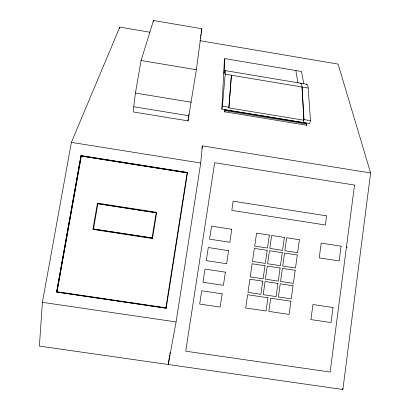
<?xml version="1.0" encoding="UTF-8"?>
<svg xmlns="http://www.w3.org/2000/svg" width="410" height="410" viewBox="0 0 410 410"><rect width="100%" height="100%" fill="white"/><g stroke="black" fill="none" stroke-linecap="round" stroke-linejoin="round"><path stroke-width="0.61" d="M133.701 106.743L133.691 112.027L187.995 120.873L196.349 69.731L201.863 28.746L153.494 20.5L141.086 60.495L135.423 93.055L133.701 106.743L188.959 115.763M224.926 109.654L224.834 111.827L306.88 125.286L306.495 123.046M224.711 112.073L224.777 110.572L306.342 123.963L306.603 125.506M306.393 84.296A25.148 3.972 -80.2 0 1 308.166 88.037L310.483 120.658L309.734 123.579L221.856 109.147L224.316 61.274L224.808 58.599L301.529 71.514L303.789 83.901M224.808 58.599L224.055 73.58A25.312 1.235 -80.7 0 1 225.203 74.174L308.166 88.037M150.075 32.241L119.792 27.111L71.386 142.378L42.414 302.344L39.38 346.091L342.873 389.5L370.619 172.964L338.101 64.098L199.921 40.687M228.877 107.886L231.399 75.209L228.877 107.886L303.836 120.207L302.047 87.012A25.159 3.772 -80.2 0 0 300.386 83.291M221.856 109.147L222.42 106.175L225.203 74.174M169.304 357.571L168.223 364.521L176.1 321.937L200.721 163.016L202.345 145.873L370.619 172.964M119.653 28.377L119.792 27.111M153.325 21.761L153.494 20.5M187.995 120.873L188.251 118.997M188.426 117.747L188.6 116.496M188.774 115.246L188.943 113.995M165.906 307.792L187.139 172.82L81.257 156.025L57.01 291.725L165.901 307.756M166.193 308.192L187.519 172.548L80.98 155.641L56.6 292.022L166.193 308.192L56.6 292.022M169.504 356.305L169.699 355.039M169.899 353.779L170.094 352.513M201.951 148.399L202.345 145.873M152.064 237.984L156.148 212.739L97.857 203.703L93.5 229.026L152.064 237.984L93.5 229.026M152.469 238.548L156.712 212.334L97.452 203.145L92.885 229.421L152.469 238.533M200.311 38.13L200.521 36.879M200.726 35.629L200.936 34.373M201.141 33.123L201.863 28.746M56.672 291.997L80.98 155.641M81.257 156.025L57.01 291.725M303.251 122.518L303.989 119.592L302.047 87.012M306.342 123.963L306.526 123.236L224.916 109.834M187.139 172.82L81.313 156.097M187.519 172.548L81.036 155.713M42.414 302.344L176.1 321.937M97.898 203.739L156.148 212.769M346.445 247.01L347.403 247.158M71.386 142.378L200.721 163.016M222.42 106.175L229 107.256M303.989 119.592L310.483 120.658M135.423 93.055L191.214 102.228M141.086 60.495L196.349 69.731M225.167 70.592L306.818 84.26M295.866 70.561L297.916 82.917M342.673 388.239L342.873 389.5M326.524 215.844L325.438 225.008L231.788 210.381L233.162 201.192L326.524 215.844M333.038 307.515L331.06 322.562L310.929 319.58L312.953 304.512L333.038 307.515M341.094 246.184L339.157 260.939L319.231 257.885L321.22 243.109L341.094 246.184M354.527 185.074L330.127 372.039L185.73 351.206L214.686 162.724L354.527 185.074M290.91 301.212L289.086 314.409L268.822 311.4L270.692 298.188L290.91 301.212M293.053 285.729L291.233 298.864L278.38 296.937L280.225 283.797L293.053 285.729M295.18 270.323L293.375 283.392L280.553 281.455L282.387 268.376L295.18 270.323M297.296 254.994L295.502 267.996L282.715 266.049L284.54 253.037L297.296 254.994M299.408 239.737L297.619 252.678L284.863 250.715L286.682 237.769L299.408 239.737M277.929 283.448L276.084 296.594L263.194 294.662L265.075 281.511L277.929 283.448M280.102 268.027L278.262 281.106L265.408 279.169L267.274 266.08L280.102 268.027M282.259 252.683L280.425 265.7L267.607 263.748L269.467 250.725L282.259 252.683M284.407 237.416L282.582 250.366L269.795 248.404L271.645 235.442L284.407 237.416M267.93 297.778L266.054 310.99L245.708 307.971L247.63 294.739L267.93 297.778M262.774 281.163L260.893 294.318L247.973 292.381L249.885 279.22L262.774 281.163M264.983 265.731L263.107 278.82L250.223 276.873L252.124 263.773L264.983 265.731M267.182 250.372L265.316 263.399L252.468 261.442L254.359 248.404L267.182 250.372M269.365 235.089L267.51 248.05L254.697 246.082L256.578 233.111L269.365 235.089M222.143 293.827L220.165 307.085L199.665 304.046L201.689 290.772L222.143 293.827M225.377 272.158L223.414 285.329L202.986 282.264L204.995 269.078L225.377 272.158M228.59 250.643L226.638 263.722L206.286 260.632L208.285 247.537L228.59 250.643M231.778 229.277L229.841 242.264L209.561 239.153L211.55 226.146L231.778 229.277"/></g></svg>
